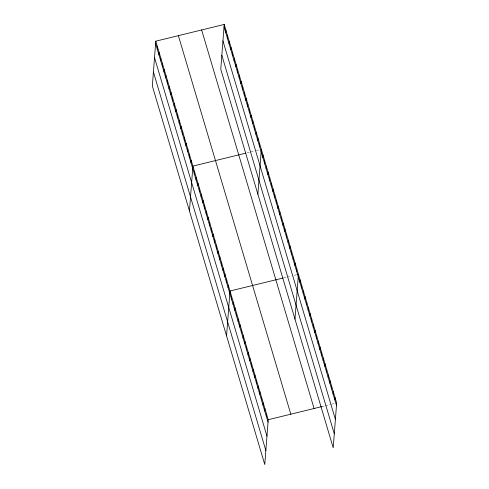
<?xml version="1.0" encoding="UTF-8"?>
<svg xmlns="http://www.w3.org/2000/svg" width="489" height="489" viewBox="0 0 489 489"><rect width="100%" height="100%" fill="white"/><g stroke="black" fill="none" stroke-linecap="round" stroke-linejoin="round"><path stroke-width="0.37" stroke-dasharray="2.44 1.83" d="M247.208 152.812L250.032 152.122M250.741 151.951L254.971 150.918M256.383 150.569L259.91 149.707M283.608 277.899L286.432 277.214M287.141 277.037L291.371 276.004M294.195 275.313L296.31 274.794M321.841 406.603L324.665 405.913M325.368 405.736L330.307 404.531M331.719 404.183L334.543 403.492"/><path stroke-width="0.73" d="M155.789 41.18L152.342 86.021L264.781 464.55L268.235 419.709L155.789 41.18L224.219 24.45L336.658 402.979L333.211 447.82L220.765 69.291L224.219 24.45M157.293 49.31L157.476 46.858M158.974 54.988L159.163 52.537M160.661 60.667L160.85 58.215M162.348 66.345L162.537 63.894M164.035 72.024L164.225 69.572M165.722 77.702L165.912 75.251M167.409 83.374L167.599 80.93M169.096 89.053L169.286 86.602M170.783 94.732L170.973 92.28M172.47 100.41L172.66 97.959M174.157 106.089L174.347 103.637M175.844 111.767L176.034 109.316M177.531 117.446L177.721 114.994M179.218 123.124L179.402 120.673M180.906 128.803L181.089 126.351M182.586 134.481L182.776 132.03M184.274 140.154L184.463 137.709M185.961 145.832L186.15 143.381M187.648 151.511L187.837 149.059M189.335 157.189L189.524 154.738M191.022 162.868L191.211 160.416M189.445 210.936L192.898 166.095L245.796 153.161M194.396 174.225L194.585 171.773M196.083 179.903L196.272 177.452M197.77 185.582L197.959 183.131M199.457 191.26L199.646 188.809M201.144 196.933L201.334 194.488M202.831 202.611L203.014 200.16M204.518 208.29L204.702 205.838M206.199 213.968L206.389 211.517M207.886 219.647L208.076 217.195M209.573 225.325L209.763 222.874M225.716 32.58L225.906 30.129M211.26 231.004L211.45 228.552M227.403 38.258L227.593 35.807M212.947 236.682L213.137 234.231M229.09 43.937L229.274 41.486M214.634 242.361L214.824 239.91M230.777 49.615L230.961 47.164M216.321 248.039L216.511 245.588M232.464 55.288L232.648 52.843M218.008 253.718L218.198 251.267M234.145 60.966L234.335 58.515M219.695 259.39L219.885 256.939M235.832 66.645L236.022 64.193M221.383 265.069L221.572 262.617M237.52 72.323L237.709 69.872M223.07 270.747L223.259 268.296M239.207 78.002L239.396 75.55M224.757 276.426L224.946 273.974M240.894 83.68L241.083 81.229M226.444 282.104L226.627 279.653M242.581 89.359L242.77 86.908M228.131 287.783L228.314 285.332M244.268 95.037L244.457 92.586M226.554 335.851L230.001 291.01L282.905 278.076M245.955 100.716L246.144 98.265M231.474 299.054L231.664 296.603M247.642 106.394L247.831 103.943M233.137 304.653L233.326 302.202M249.329 112.067L249.518 109.622M234.799 310.246L234.989 307.795M251.016 117.745L251.205 115.294M236.462 315.845L236.652 313.394M252.703 123.424L252.892 120.972M238.125 321.438L238.314 318.987M254.39 129.102L254.573 126.651M239.787 327.031L239.977 324.586M256.077 134.781L256.26 132.33M241.45 332.63L241.639 330.179M257.758 140.459L257.947 138.008M243.112 338.223L243.302 335.772M259.445 146.138L259.635 143.687M244.775 343.822L244.965 341.371M257.874 194.206L261.322 149.365M246.438 349.415L246.627 346.964M262.819 157.495L263.009 155.044M248.1 355.014L248.29 352.563M264.506 163.173L264.696 160.722M249.763 360.607L249.952 358.156M266.193 168.846L266.383 166.401M251.425 366.206L251.609 363.755M267.88 174.524L268.07 172.073M253.088 371.799L253.271 369.348M269.567 180.203L269.757 177.751M254.745 377.392L254.934 374.941M271.254 185.881L271.444 183.43M256.407 382.991L256.597 380.54M272.941 191.56L273.131 189.109M258.07 388.584L258.259 386.133M274.629 197.238L274.818 194.787M259.732 394.183L259.922 391.732M276.316 202.917L276.505 200.466M261.395 399.776L261.584 397.325M278.003 208.595L278.186 206.144M263.058 405.375L263.247 402.924M279.69 214.274L279.873 211.823M264.72 410.968L264.91 408.517M281.371 219.952L281.56 217.501M266.383 416.561L266.572 414.116M283.058 225.625L283.247 223.18M284.745 231.303L284.934 228.852M286.432 236.982L286.621 234.531M288.119 242.66L288.308 240.209M289.806 248.339L289.995 245.888M291.493 254.017L291.682 251.566M293.18 259.696L293.369 257.245M294.867 265.374L295.056 262.923M296.554 271.053L296.744 268.602M294.977 319.121L298.431 274.28L297.019 274.622M299.904 282.324L300.093 279.873M301.566 287.917L301.75 285.472M303.229 293.516L303.412 291.065M304.892 299.109L305.075 296.658M306.548 304.708L306.737 302.257M308.211 310.301L308.4 307.85M309.873 315.9L310.063 313.449M311.536 321.493L311.725 319.042M313.198 327.086L313.388 324.641M314.861 332.685L315.05 330.234M316.524 338.278L316.713 335.827M318.186 343.877L318.376 341.426M319.849 349.47L320.038 347.019M321.511 355.069L321.701 352.618M323.174 360.662L323.363 358.211M324.837 366.261L325.026 363.81M326.499 371.854L326.683 369.403M328.162 377.447L328.345 375.002M329.818 383.046L330.008 380.595M331.481 388.639L331.67 386.188M333.143 394.238L333.333 391.787M334.806 399.831L334.996 397.38M268.235 419.709L321.841 406.603M224.029 26.901L336.469 405.43M222.953 40.887L335.393 419.415M221.841 55.3L334.287 433.829M201.639 29.97L314.079 408.498M178.375 35.66L290.814 414.189M155.606 43.631L268.045 422.16M154.524 57.623L266.97 436.145M153.418 72.036L265.857 450.558"/></g></svg>
